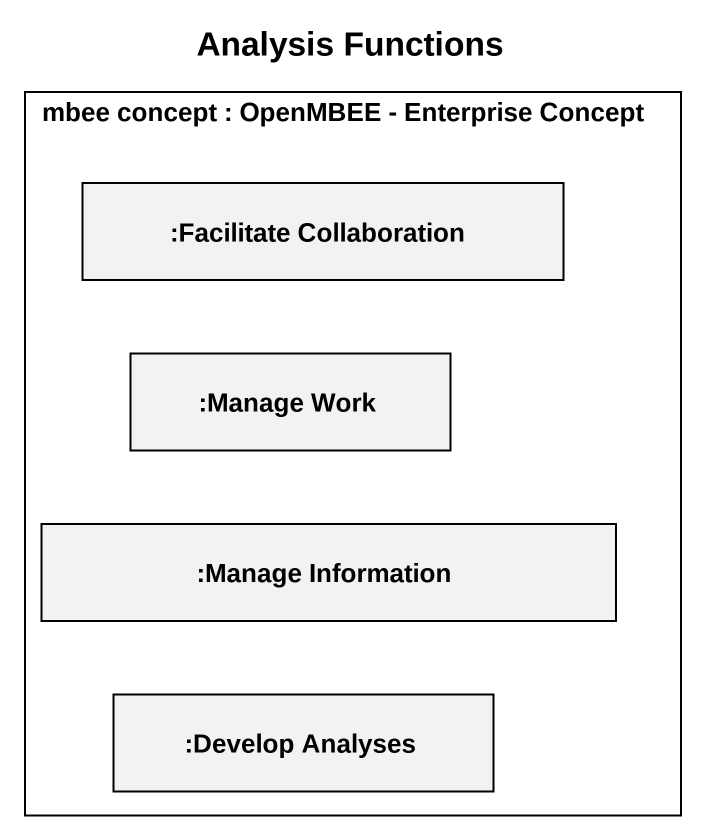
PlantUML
@startuml
title Analysis Functions
rectangle "mbee concept : OpenMBEE - Enterprise Concept" as mbee_concept {
  rectangle ":Facilitate Collaboration" as Facilitate_Collaboration
  rectangle ":Manage Work" as Manage_Work
  rectangle ":Manage Information" as Manage_Information
  rectangle ":Develop Analyses" as Develop_Analyses
}
@enduml
